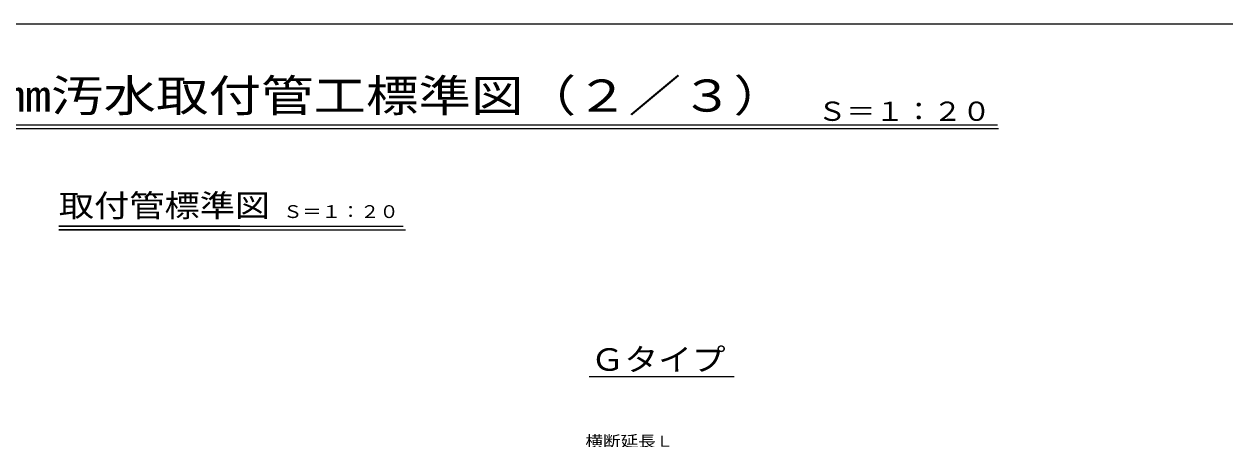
# Model space of a CAD drawing. Units: millimetres on the paper. Extents: x -390 to 406, y -282 to 282.
# Drawn here: x -85.4 to 189.1, y 187.2 to 282 of the extents above; entities that cross this region are included whole.
import ezdxf
from ezdxf.enums import TextEntityAlignment as Align

# ---------------------------------------------------------------- set-up
doc = ezdxf.new("R2010")
doc.units = ezdxf.units.MM
for name, color, linetype, lineweight in [('0-2__0-2__0-2_LAYER001', 7, 'Continuous', 18), ('0-3__0-3__1-0_', 7, 'Continuous', 18), ('0-5__0-5_レイヤ1', 7, 'Continuous', 18), ('0-6__0-6_レイヤ3', 7, 'Continuous', 18)]:
    doc.layers.add(name, color=color, linetype=linetype, lineweight=lineweight)
doc.styles.add('ＭＳ ゴシック', font='')
doc.styles.get('ＭＳ ゴシック').set_extended_font_data('MS Gothic')

msp = doc.modelspace()

# ---------------------------------------------------------------- linework, layer by layer
at = {"layer": '0-2__0-2__0-2_LAYER001'}
msp.add_lwpolyline([(-390.5, 282), (-390.5, -282), (405.5, -282), (405.5, 282)], close=True, dxfattribs=at)
at = {"layer": '0-5__0-5_レイヤ1'}
for p, q in [((-134.927, 258.94), (137.052, 258.94)), ((-134.927, 258.14), (137.326, 258.14))]:
    msp.add_line(p, q, dxfattribs=at)
for points in [[(-36.117, 235.786), (-77.465, 235.786), (1.202, 235.786)], [(-36.117, 234.986), (-77.465, 234.986), (1.749, 234.986)]]:
    msp.add_lwpolyline(points, dxfattribs=at)
at = {"layer": '0-6__0-6_レイヤ3'}
msp.add_line((43.765, 201.515), (76.856, 201.515), dxfattribs=at)

# ---------------------------------------------------------------- texts
at = {"layer": '0-3__0-3__1-0_', "style": 'ＭＳ ゴシック', "width": 1.15}
msp.add_text('横断延長Ｌ', height=2.566, dxfattribs=at).set_placement((42.881, 184.656), align=Align.BOTTOM_LEFT)
at = {"layer": '0-5__0-5_レイヤ1', "style": 'ＭＳ ゴシック'}
for s, height, width, p in [('φ１５０mm汚水取付管工標準図（２／３）', 7.331, 1.2, (-136.315, 259.784)), ('Ｓ＝１：２０', 4.399, 1.1, (95.964, 258.562)), ('取付管標準図', 5.132, 1.15, (-77.476, 236.426)), ('Ｓ＝１：２０', 2.933, 1.1, (-26.185, 236.802))]:
    msp.add_text(s, height=height, dxfattribs=dict(at, width=width)).set_placement(p, align=Align.BOTTOM_LEFT)
at = {"layer": '0-6__0-6_レイヤ3', "style": 'ＭＳ ゴシック', "width": 1.1}
msp.add_text('Ｇタイプ', height=5.132, dxfattribs=at).set_placement((44.117, 201.256), align=Align.BOTTOM_LEFT)

doc.saveas('drawing.dxf')
